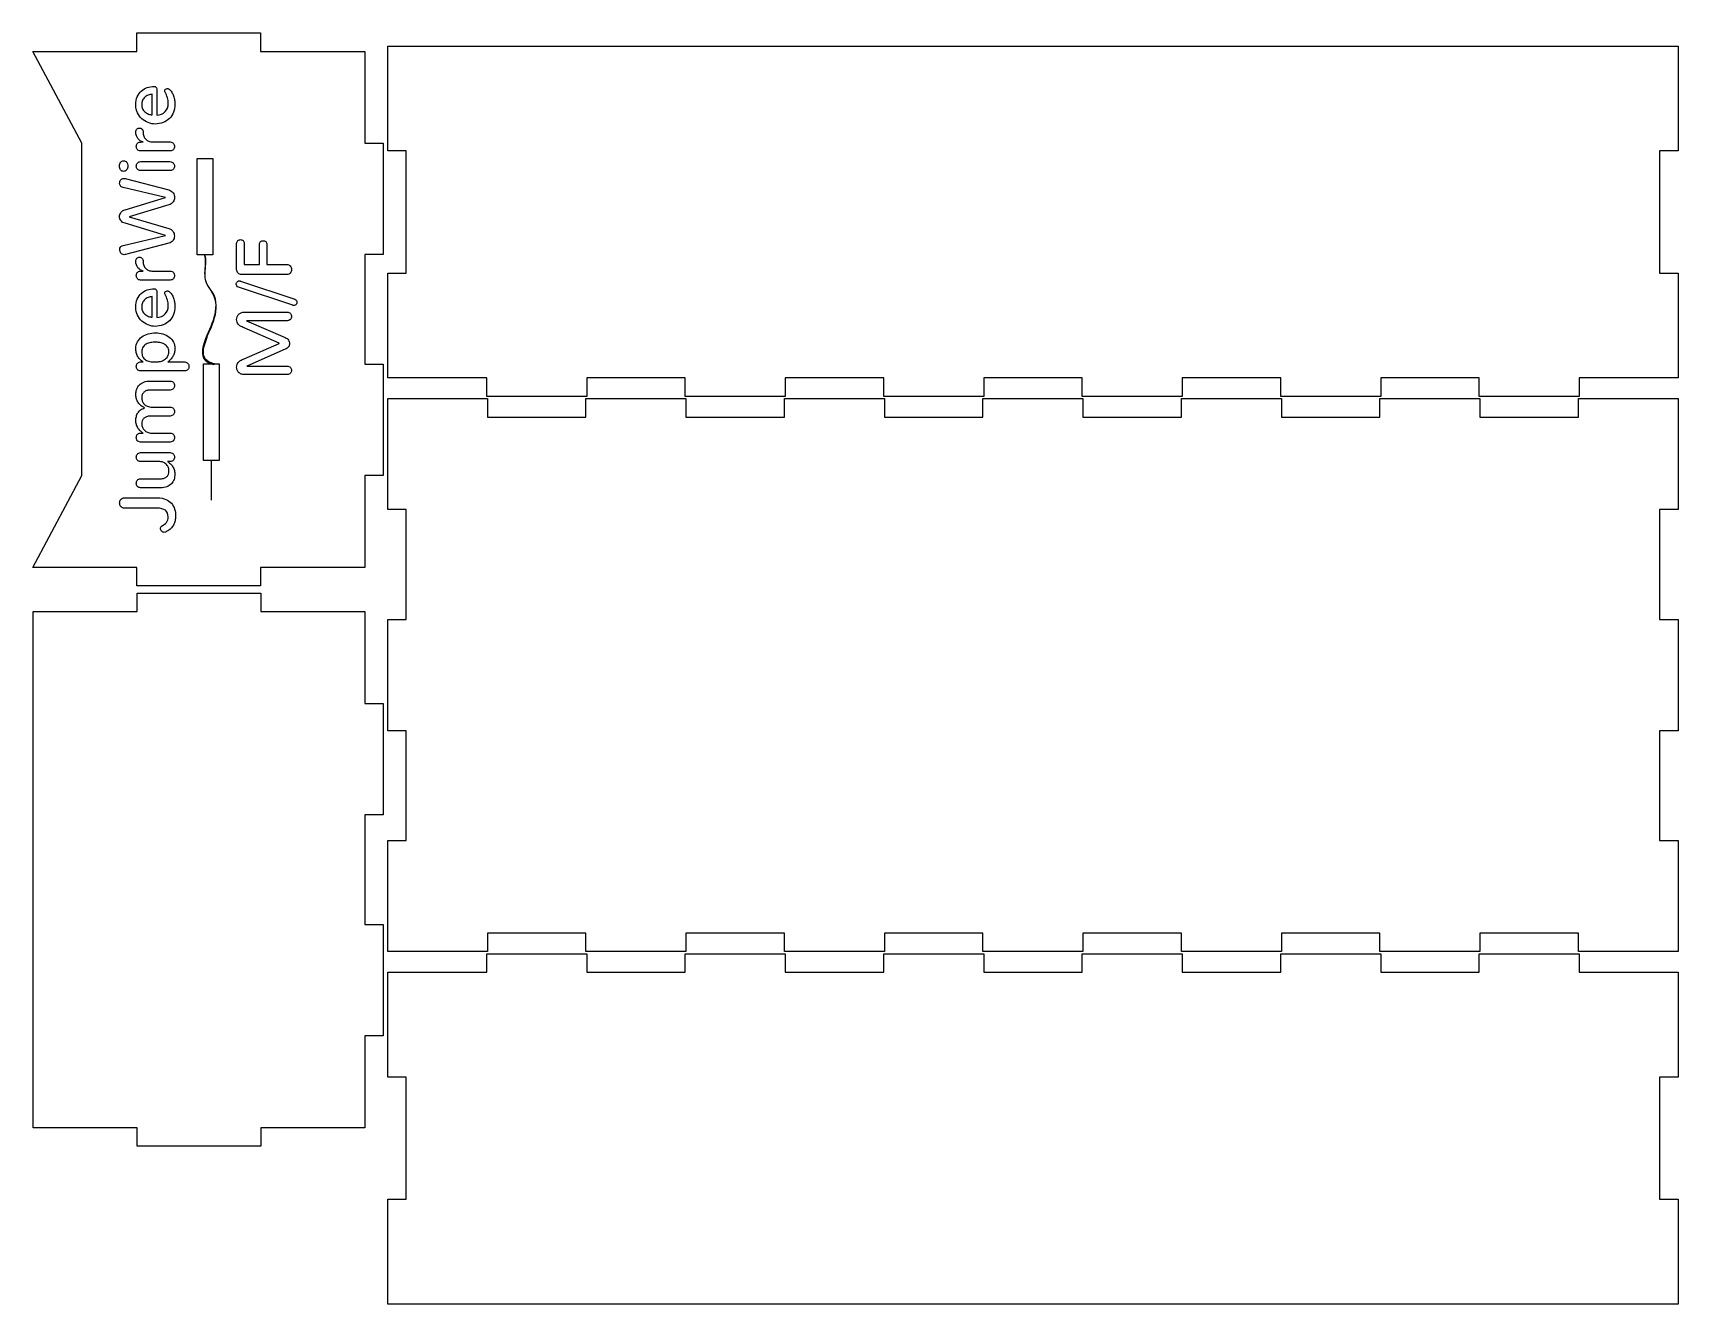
# Model space of a CAD drawing. Extents: x 4 to 361, y 20 to 295.
import ezdxf

# ---------------------------------------------------------------- set-up
doc = ezdxf.new("R2010")
doc.units = 0
doc.layers.add('Layer_1', color=7, linetype='CONTINUOUS')

msp = doc.modelspace()

# ---------------------------------------------------------------- linework, layer by layer
at = {"layer": 'Layer_1', "color": 7}
for points in [[(3.970833, 291.375004), (26.5525, 291.375004), (26.5525, 295.375004), (53.389166, 295.375004), (53.389166, 291.375004), (75.970833, 291.375004), (75.970833, 271.460004), (79.970833, 271.460004), (79.970833, 247.290004), (75.970833, 247.290004), (75.970833, 223.460004), (79.970833, 223.460004), (79.970833, 199.290004), (75.970833, 199.290004), (75.970833, 179.375004), (53.389166, 179.375004), (53.389166, 175.375004), (26.5525, 175.375004), (26.5525, 179.375004), (3.970833, 179.375004), (14.554166, 199.290004), (14.554166, 223.460004), (14.554166, 247.290004), (14.554166, 271.460004)], [(81, 292.5), (102.45346, 292.5), (124.16192, 292.5), (145.53038, 292.5), (167.23885, 292.5), (188.60731, 292.5), (210.31577, 292.5), (231.68423, 292.5), (253.39269, 292.5), (274.76115, 292.5), (296.46962, 292.5), (317.83808, 292.5), (339.54654, 292.5), (361, 292.5), (361, 269.748333), (357, 269.748333), (357, 243.251667), (361, 243.251667), (361, 220.5), (339.54654, 220.5), (339.54654, 216.5), (317.83808, 216.5), (317.83808, 220.5), (296.46962, 220.5), (296.46962, 216.5), (274.76115, 216.5), (274.76115, 220.5), (253.39269, 220.5), (253.39269, 216.5), (231.68423, 216.5), (231.68423, 220.5), (210.31577, 220.5), (210.31577, 216.5), (188.60731, 216.5), (188.60731, 220.5), (167.23885, 220.5), (167.23885, 216.5), (145.53038, 216.5), (145.53038, 220.5), (124.16192, 220.5), (124.16192, 216.5), (102.45346, 216.5), (102.45346, 220.5), (81, 220.5), (81, 243.251667), (85, 243.251667), (85, 269.748333), (81, 269.748333)], [(81, 216), (102.62346, 216), (102.62346, 212), (123.99192, 212), (123.99192, 216), (145.70038, 216), (145.70038, 212), (167.06885, 212), (167.06885, 216), (188.77731, 216), (188.77731, 212), (210.14577, 212), (210.14577, 216), (231.85423, 216), (231.85423, 212), (253.22269, 212), (253.22269, 216), (274.93115, 216), (274.93115, 212), (296.29962, 212), (296.29962, 216), (318.00808, 216), (318.00808, 212), (339.37654, 212), (339.37654, 216), (361, 216), (361, 191.915), (357, 191.915), (357, 168.085), (361, 168.085), (361, 143.915), (357, 143.915), (357, 120.085), (361, 120.085), (361, 96), (339.37654, 96), (339.37654, 100), (318.00808, 100), (318.00808, 96), (296.29962, 96), (296.29962, 100), (274.93115, 100), (274.93115, 96), (253.22269, 96), (253.22269, 100), (231.85423, 100), (231.85423, 96), (210.14577, 96), (210.14577, 100), (188.77731, 100), (188.77731, 96), (167.06885, 96), (167.06885, 100), (145.70038, 100), (145.70038, 96), (123.99192, 96), (123.99192, 100), (102.62346, 100), (102.62346, 96), (81, 96), (81, 120.085), (85, 120.085), (85, 143.915), (81, 143.915), (81, 168.085), (85, 168.085), (85, 191.915), (81, 191.915)], [(4.00007, 169.787503), (26.58174, 169.787503), (26.58174, 173.787503), (53.4184, 173.787503), (53.4184, 169.787503), (76.00007, 169.787503), (76.00007, 149.872503), (80.00007, 149.872503), (80.00007, 125.702503), (76.00007, 125.702503), (76.00007, 101.872503), (80.00007, 101.872503), (80.00007, 77.702503), (76.00007, 77.702503), (76.00007, 57.787503), (53.4184, 57.787503), (53.4184, 53.787503), (26.58174, 53.787503), (26.58174, 57.787503), (4.00007, 57.787503), (4.00007, 77.702503), (4.00007, 101.872503), (4.00007, 125.702503), (4.00007, 149.872503)], [(81, 91.5), (102.45346, 91.5), (102.45346, 95.5), (124.16192, 95.5), (124.16192, 91.5), (145.53038, 91.5), (145.53038, 95.5), (167.23885, 95.5), (167.23885, 91.5), (188.60731, 91.5), (188.60731, 95.5), (210.31577, 95.5), (210.31577, 91.5), (231.68423, 91.5), (231.68423, 95.5), (253.39269, 95.5), (253.39269, 91.5), (274.76115, 91.5), (274.76115, 95.5), (296.46962, 95.5), (296.46962, 91.5), (317.83808, 91.5), (317.83808, 95.5), (339.54654, 95.5), (339.54654, 91.5), (361, 91.5), (361, 68.74833), (357, 68.74833), (357, 42.25167), (361, 42.25167), (361, 19.5), (339.54654, 19.5), (317.83808, 19.5), (296.46962, 19.5), (274.76115, 19.5), (253.39269, 19.5), (231.68423, 19.5), (210.31577, 19.5), (188.60731, 19.5), (167.23885, 19.5), (145.53038, 19.5), (124.16192, 19.5), (102.45346, 19.5), (81, 19.5), (81, 42.25167), (85, 42.25167), (85, 68.74833), (81, 68.74833)]]:
    msp.add_lwpolyline(points, close=True, dxfattribs=at)
at = {"layer": 'Layer_1', "color": 3}
for points in [[(30.271589, 283.766055)], [(43.039501, 268.14696), (43.039501, 247.207005), (39.637715, 247.207005), (39.637715, 268.14696)], [(23.657002, 267.614899)], [(30.271589, 239.857631)], [(30.569245, 223.964466)], [(40.96064, 202.603048), (40.96064, 223.543003), (44.362426, 223.543003), (44.362426, 202.603048)]]:
    msp.add_lwpolyline(points, close=True, dxfattribs=at)
for points in [[(30.833828, 283.179008), (30.833828, 277.548344)], [(29.841641, 277.564881), (29.841641, 282.046261)], [(30.056615, 271.705222), (33.760781, 271.705222)], [(33.760781, 269.762191), (27.311563, 269.762158)], [(27.361172, 267.441262), (33.71944, 267.441262)], [(33.71944, 265.498231), (27.361172, 265.498233)], [(23.971194, 256.959635), (32.71898, 259.679883), (23.541246, 261.854427)], [(23.971199, 263.76439), (33.438321, 261.292189)], [(33.438323, 258.075848), (24.831094, 255.487886)], [(23.52471, 249.228842), (32.735517, 251.42819), (23.971194, 254.049219)], [(24.831094, 255.487886), (33.43832, 252.941271)], [(33.438312, 249.716662), (24.037336, 247.277535)], [(48.188843, 243.990086), (48.188843, 249.695164)], [(49.825953, 249.695164), (49.825953, 245.13937), (53.116708, 245.13937), (53.116708, 249.463654)], [(54.762085, 249.463654), (54.762085, 245.13937), (59.011955, 245.13937)], [(30.056615, 243.679234), (33.760781, 243.679234)], [(59.011955, 242.915215), (49.280246, 242.915219)], [(33.760781, 241.736203), (27.311563, 241.736169)], [(30.833828, 239.270584), (30.833828, 233.63992)], [(60.343136, 236.265943), (48.593982, 240.176815)], [(49.0322, 241.524502), (60.781353, 237.588825)], [(29.841641, 233.656456), (29.841641, 238.137836)], [(49.974783, 234.767705), (59.119444, 234.767705)], [(59.119444, 232.915628), (50.322048, 232.915628), (58.730837, 229.252803)], [(57.383111, 228.012562), (49.801145, 231.361195)], [(49.817684, 224.672211), (57.383114, 227.962966), (57.383111, 228.012562)], [(58.730839, 226.722725), (50.37166, 223.068168), (59.119446, 223.068168)], [(27.237147, 223.95617), (27.898607, 223.956168)], [(36.927511, 222.021407), (27.319829, 222.021407)], [(33.231613, 223.956168), (36.927511, 223.956168)], [(43.263847, 223.416985), (43.304087, 223.499148), (43.304093, 223.499148)], [(43.304093, 223.499148), (43.344333, 223.581312)], [(33.752512, 217.877407), (29.444766, 217.877367)], [(29.461301, 219.820438), (33.752512, 219.820438)], [(59.119446, 221.22436), (49.974785, 221.22436)], [(33.744245, 212.230171), (29.444766, 212.230171)], [(29.866445, 214.164932), (33.744245, 214.164932)], [(29.767227, 208.526004), (33.752513, 208.526004)], [(33.752513, 206.582973), (27.311563, 206.582973)], [(27.328101, 204.278618), (33.752513, 204.278612)], [(31.511825, 202.343857), (27.328101, 202.343857)], [(33.802124, 202.343849), (33.182007, 202.343849)], [(27.336369, 198.606618), (31.685458, 198.606618)], [(31.652385, 196.663573), (27.336369, 196.663573)], [(23.847175, 194.46674), (31.015729, 194.46674)], [(30.866901, 192.24258), (23.847175, 192.24255)]]:
    msp.add_lwpolyline(points, dxfattribs=at)
for points in [[(26.6253, 281.517097), (26.840274, 282.01319), (27.126906, 282.423846), (27.485196, 282.749063)], [(27.485196, 282.749063), (27.843485, 283.079792), (28.273433, 283.327839), (28.775039, 283.493204)], [(28.775039, 283.493204), (29.271133, 283.664081), (29.769983, 283.755031), (30.271589, 283.766055)], [(30.271589, 283.766052), (30.420417, 283.766052), (30.552709, 283.716443), (30.668464, 283.617224)], [(30.668464, 283.617224), (30.778707, 283.523517), (30.833828, 283.377445), (30.833828, 283.179008)], [(32.586697, 282.806938), (32.586697, 282.955766), (32.641818, 283.074277), (32.752061, 283.162471)], [(32.661107, 282.525818), (32.6115, 282.625037), (32.586697, 282.718743), (32.586697, 282.806938)], [(33.165469, 281.310388), (33.038689, 281.707263), (32.870568, 282.112407), (32.661107, 282.525818)], [(32.752061, 283.162471), (32.862304, 283.256178), (32.989084, 283.303031), (33.1324, 283.303031)], [(33.1324, 283.303031), (33.193033, 283.303031), (33.259179, 283.292008), (33.330837, 283.269961)], [(33.330837, 283.269961), (33.396984, 283.253428), (33.460374, 283.223111), (33.521007, 283.179011)], [(33.521007, 283.179011), (33.747005, 283.002622), (33.93993, 282.784892), (34.099783, 282.525821)], [(34.099783, 282.525821), (34.259635, 282.272262), (34.38917, 281.996654), (34.488389, 281.698998)], [(26.302839, 279.764232), (26.302839, 280.442227), (26.410326, 281.026516), (26.6253, 281.517097)], [(26.674909, 278.019636), (26.426862, 278.521242), (26.302839, 279.102774), (26.302839, 279.764232)], [(27.758047, 280.715076), (27.647804, 280.444981), (27.592683, 280.133544), (27.592683, 279.780766)], [(27.592683, 279.780766), (27.592683, 279.461061), (27.65056, 279.168917), (27.766315, 278.904334)], [(28.237604, 281.409607), (28.02263, 281.222194), (27.862778, 280.990683), (27.758047, 280.715076)], [(27.766315, 278.904334), (27.88207, 278.645263), (28.050191, 278.419264), (28.270677, 278.226339)], [(28.998281, 281.856091), (28.700625, 281.75136), (28.447066, 281.602532), (28.237604, 281.409607)], [(29.841641, 282.046261), (29.577058, 282.024214), (29.295938, 281.960824), (28.998281, 281.856091)], [(32.69418, 278.284216), (33.135152, 278.730701), (33.355638, 279.317745), (33.355638, 280.045349)], [(33.355638, 280.045349), (33.355638, 280.491834), (33.292248, 280.913513), (33.165469, 281.310388)], [(34.777773, 279.855183), (34.777773, 279.254358), (34.678554, 278.694875), (34.480117, 278.176733)], [(34.488389, 281.698998), (34.587608, 281.401342), (34.659266, 281.092661), (34.703363, 280.772956)], [(34.703363, 280.772956), (34.75297, 280.458763), (34.777773, 280.152839), (34.777773, 279.855183)], [(27.617487, 276.738061), (27.231636, 277.096351), (26.917444, 277.523543), (26.674909, 278.019636)], [(28.973477, 275.90297), (28.455334, 276.106919), (28.003338, 276.385283), (27.617487, 276.738061)], [(28.270677, 278.226339), (28.491163, 278.038926), (28.747478, 277.887341), (29.039623, 277.771586)], [(30.503099, 275.597045), (30.001493, 275.597045), (29.491619, 275.69902), (28.973477, 275.90297)], [(29.039623, 277.771586), (29.331767, 277.655831), (29.599106, 277.586929), (29.841641, 277.564881)], [(32.222891, 275.919506), (31.666163, 275.704532), (31.092899, 275.597045), (30.503099, 275.597045)], [(30.833828, 277.548344), (31.63309, 277.597951), (32.253207, 277.843241), (32.69418, 278.284216)], [(33.620221, 276.820743), (33.239882, 276.440404), (32.774106, 276.139992), (32.222891, 275.919506)], [(34.480117, 278.176733), (34.28168, 277.65859), (33.995048, 277.206594), (33.620221, 276.820743)], [(26.302839, 273.871498), (26.302839, 274.009302), (26.327642, 274.130569), (26.377249, 274.2353)], [(26.76586, 272.432826), (26.457179, 272.791116), (26.302839, 273.270673), (26.302839, 273.871498)], [(26.377249, 274.2353), (26.421349, 274.345543), (26.479227, 274.436494), (26.550882, 274.508152)], [(26.459935, 271.085072), (26.493008, 271.195315), (26.545374, 271.294534), (26.617032, 271.382728)], [(26.550882, 274.508152), (26.62254, 274.57981), (26.705222, 274.632175), (26.798929, 274.665248)], [(26.617032, 271.382728), (26.683179, 271.470923), (26.771373, 271.542581), (26.881615, 271.597702)], [(27.923412, 271.705222), (27.454879, 271.832002), (27.069028, 272.074537), (26.76586, 272.432826)], [(26.798929, 274.665248), (26.892635, 274.703835), (26.989098, 274.723128), (27.088317, 274.723128)], [(26.881615, 271.597702), (26.986346, 271.658335), (27.110369, 271.691409), (27.253685, 271.696922)], [(27.088317, 274.723128), (27.187536, 274.723128), (27.283998, 274.703835), (27.377705, 274.665248)], [(27.253685, 271.696922), (27.259218, 271.696922), (27.295047, 271.696922), (27.361172, 271.696922)], [(27.361172, 271.696922), (27.427319, 271.702455), (27.504489, 271.705222), (27.592683, 271.705222)], [(27.377705, 274.665248), (27.471411, 274.632175), (27.556849, 274.577053), (27.63402, 274.499884)], [(27.592683, 271.705222), (27.675365, 271.705222), (27.749779, 271.705222), (27.815925, 271.705222)], [(27.63402, 274.499884), (27.705678, 274.428226), (27.766312, 274.334519), (27.815921, 274.218764)], [(27.815921, 274.218764), (27.860021, 274.108521), (27.882071, 273.978985), (27.882071, 273.830157)], [(27.815925, 271.705222), (27.882072, 271.705222), (27.917901, 271.705222), (27.923412, 271.705222)], [(27.882071, 273.830157), (27.882071, 273.510452), (27.928924, 273.218308), (28.02263, 272.953725)], [(28.02263, 272.953725), (28.116337, 272.694654), (28.259653, 272.471411), (28.452578, 272.283998)], [(28.452578, 272.283998), (28.639991, 272.102097), (28.857721, 271.958781), (29.105768, 271.85405)], [(29.105768, 271.85405), (29.353815, 271.754831), (29.670764, 271.705222), (30.056615, 271.705222)], [(33.760781, 271.705222), (33.915122, 271.705222), (34.050169, 271.674905), (34.165924, 271.614272)], [(34.165924, 271.614272), (34.276167, 271.559152), (34.369874, 271.484738), (34.447044, 271.39103)], [(34.447044, 271.39103), (34.524214, 271.302835), (34.582092, 271.198104), (34.620677, 271.076837)], [(26.402055, 270.746075), (26.402055, 270.86183), (26.421348, 270.974829), (26.459935, 271.085072)], [(26.459935, 270.382273), (26.421348, 270.50354), (26.402055, 270.624808), (26.402055, 270.746075)], [(26.633568, 270.06808), (26.556398, 270.161787), (26.49852, 270.266518), (26.459935, 270.382273)], [(26.914688, 269.844838), (26.798933, 269.905471), (26.705226, 269.979885), (26.633568, 270.06808)], [(27.311563, 269.762158), (27.162735, 269.762158), (27.030443, 269.789718), (26.914688, 269.844838)], [(34.165924, 269.844871), (34.050169, 269.789751), (33.915122, 269.762191), (33.760781, 269.762191)], [(34.455312, 270.059845), (34.378142, 269.97165), (34.281679, 269.899992), (34.165924, 269.844871)], [(34.620677, 270.365769), (34.58209, 270.255526), (34.526969, 270.153552), (34.455312, 270.059845)], [(34.620677, 271.076837), (34.659264, 270.961082), (34.678557, 270.84257), (34.678557, 270.721303)], [(34.678557, 270.721303), (34.678557, 270.600036), (34.659264, 270.481524), (34.620677, 270.365769)], [(22.730964, 266.473884), (22.730964, 266.639249), (22.755767, 266.790833), (22.805374, 266.928636)], [(22.805374, 266.010863), (22.755767, 266.154179), (22.730964, 266.308519), (22.730964, 266.473884)], [(22.805374, 266.928636), (22.849474, 267.071952), (22.912864, 267.193219), (22.995543, 267.292438)], [(22.995543, 265.638793), (22.912861, 265.743524), (22.849471, 265.867547), (22.805374, 266.010863)], [(22.995543, 267.292438), (23.078226, 267.391657), (23.177445, 267.468828), (23.2932, 267.523949)], [(23.2932, 265.399014), (23.177445, 265.459647), (23.078226, 265.539574), (22.995543, 265.638793)], [(23.2932, 267.523949), (23.403443, 267.584582), (23.52471, 267.614899), (23.657002, 267.614899)], [(23.657002, 265.316334), (23.52471, 265.316334), (23.403443, 265.343894), (23.2932, 265.399014)], [(24.029072, 265.399014), (23.913317, 265.343894), (23.789293, 265.316334), (23.657002, 265.316334)], [(23.657006, 267.614899), (23.927101, 267.614899), (24.150343, 267.507412), (24.326732, 267.292438)], [(24.31846, 265.638793), (24.235778, 265.539574), (24.139315, 265.459648), (24.029072, 265.399014)], [(24.516897, 266.002595), (24.46729, 265.864791), (24.401145, 265.743524), (24.31846, 265.638793)], [(24.326732, 267.292438), (24.497609, 267.077465), (24.583047, 266.801857), (24.583047, 266.465616)], [(24.583047, 266.465616), (24.583047, 266.300251), (24.560997, 266.145911), (24.516897, 266.002595)], [(26.402063, 266.473882), (26.402063, 266.595149), (26.42411, 266.713661), (26.468203, 266.829416)], [(26.468203, 266.11008), (26.42411, 266.231347), (26.402063, 266.352615), (26.402063, 266.473882)], [(26.468203, 266.829416), (26.50679, 266.945171), (26.567423, 267.047145), (26.650104, 267.13534)], [(26.650104, 265.795887), (26.567422, 265.889594), (26.506788, 265.994325), (26.468203, 266.11008)], [(26.650104, 267.13534), (26.727275, 267.229047), (26.826494, 267.303461), (26.947761, 267.358582)], [(26.947761, 265.580913), (26.826494, 265.636033), (26.727275, 265.707691), (26.650104, 265.795887)], [(26.947761, 267.358582), (27.063516, 267.413702), (27.201319, 267.441262), (27.361172, 267.441262)], [(27.361172, 265.498233), (27.201319, 265.498233), (27.063516, 265.525793), (26.947761, 265.580913)], [(33.71944, 267.441262), (33.879293, 267.441262), (34.019853, 267.410945), (34.14112, 267.350312)], [(34.14112, 265.580911), (34.019853, 265.525791), (33.879293, 265.498231), (33.71944, 265.498231)], [(34.14112, 267.350312), (34.256875, 267.295192), (34.356093, 267.220778), (34.438776, 267.12707)], [(34.447044, 265.795885), (34.364362, 265.70769), (34.262387, 265.636032), (34.14112, 265.580911)], [(34.438776, 267.12707), (34.515946, 267.038875), (34.57658, 266.934144), (34.620677, 266.812877)], [(34.620677, 266.10181), (34.58209, 265.986055), (34.524213, 265.88408), (34.447044, 265.795885)], [(34.620677, 266.812877), (34.659264, 266.697122), (34.678557, 266.57861), (34.678557, 266.457343)], [(34.678557, 266.457343), (34.678557, 266.336076), (34.659264, 266.217565), (34.620677, 266.10181)], [(22.788838, 262.755664), (22.788838, 262.882443), (22.810888, 263.006467), (22.854988, 263.127734)], [(22.970739, 262.185156), (22.849472, 262.361545), (22.788838, 262.551714), (22.788838, 262.755664)], [(22.854988, 263.127734), (22.899088, 263.254513), (22.962478, 263.367512), (23.045158, 263.466731)], [(23.541246, 261.854427), (23.276663, 261.904034), (23.086494, 262.014277), (22.970739, 262.185156)], [(23.045158, 263.466731), (23.122328, 263.56595), (23.218791, 263.645877), (23.334546, 263.70651)], [(23.334546, 263.70651), (23.444789, 263.767143), (23.571568, 263.79746), (23.714884, 263.79746)], [(23.714884, 263.79746), (23.803079, 263.79746), (23.888517, 263.786437), (23.971199, 263.76439)], [(33.438321, 261.292189), (33.647783, 261.242582), (33.83244, 261.162656), (33.992293, 261.052411)], [(33.992293, 261.052411), (34.146633, 260.942168), (34.278925, 260.812632), (34.389168, 260.663804)], [(34.389168, 260.663804), (34.493899, 260.520488), (34.573825, 260.360636), (34.628946, 260.184247)], [(34.000563, 258.307359), (33.84071, 258.202628), (33.653297, 258.125457), (33.438323, 258.075848)], [(34.397438, 258.679429), (34.287195, 258.536113), (34.154903, 258.41209), (34.000563, 258.307359)], [(34.637216, 259.14245), (34.582096, 258.977085), (34.50217, 258.822745), (34.397438, 258.679429)], [(34.628946, 260.184247), (34.684066, 260.01337), (34.711626, 259.839737), (34.711626, 259.663348)], [(34.711626, 259.663348), (34.711626, 259.486959), (34.686823, 259.313327), (34.637216, 259.14245)], [(22.780573, 255.496159), (22.780573, 255.656012), (22.805376, 255.813108), (22.854983, 255.967448)], [(22.854983, 255.02487), (22.805376, 255.17921), (22.780573, 255.336306), (22.780573, 255.496159)], [(22.854983, 255.967448), (22.90459, 256.121788), (22.979004, 256.265104), (23.078226, 256.397396)], [(23.078226, 254.594922), (22.979007, 254.727213), (22.904593, 254.870529), (22.854983, 255.02487)], [(23.078226, 256.397396), (23.177445, 256.529687), (23.301468, 256.645442), (23.450296, 256.744661)], [(23.450296, 254.255925), (23.301468, 254.355144), (23.177445, 254.468143), (23.078226, 254.594922)], [(23.450296, 256.744661), (23.599124, 256.84388), (23.772757, 256.915538), (23.971194, 256.959635)], [(23.971194, 254.049219), (23.772757, 254.093319), (23.599124, 254.162221), (23.450296, 254.255925)], [(34.000552, 249.948172), (33.840699, 249.843441), (33.653286, 249.766271), (33.438312, 249.716662)], [(33.43832, 252.941271), (33.636757, 252.897171), (33.813146, 252.820001), (33.967487, 252.709761)], [(33.967487, 252.709761), (34.116315, 252.599518), (34.245851, 252.467226), (34.356094, 252.312886)], [(34.38089, 250.311975), (34.281671, 250.174171), (34.154892, 250.052903), (34.000552, 249.948172)], [(34.356094, 252.312886), (34.460825, 252.158545), (34.540751, 251.990425), (34.595872, 251.808524)], [(34.604132, 250.758459), (34.554525, 250.598606), (34.480111, 250.449778), (34.38089, 250.311975)], [(34.595872, 251.808524), (34.650992, 251.632135), (34.678552, 251.450234), (34.678552, 251.262821)], [(34.678552, 251.262821), (34.678552, 251.091944), (34.653745, 250.923824), (34.604132, 250.758459)], [(48.188843, 249.695164), (48.188843, 249.832968), (48.213646, 249.951479), (48.263253, 250.050698)], [(48.263253, 250.050698), (48.307353, 250.155429), (48.367987, 250.240867), (48.445154, 250.307013)], [(48.445154, 250.307013), (48.522325, 250.378671), (48.610519, 250.431037), (48.709738, 250.46411)], [(48.709738, 250.46411), (48.803445, 250.497183), (48.902663, 250.51372), (49.007394, 250.51372)], [(49.007394, 250.51372), (49.106613, 250.51372), (49.205831, 250.497183), (49.30505, 250.46411)], [(49.30505, 250.46411), (49.404269, 250.431037), (49.492463, 250.378671), (49.569633, 250.307013)], [(49.569633, 250.307013), (49.646804, 250.240866), (49.710194, 250.155428), (49.759803, 250.050698)], [(49.759803, 250.050698), (49.803903, 249.951479), (49.825953, 249.832968), (49.825953, 249.695164)], [(53.191118, 249.819188), (53.235211, 249.923919), (53.295845, 250.009357), (53.373019, 250.075503)], [(53.373019, 250.075503), (53.450189, 250.147161), (53.538383, 250.199526), (53.637602, 250.232599)], [(53.637602, 250.232599), (53.736821, 250.265672), (53.836039, 250.282209), (53.935258, 250.282209)], [(53.935258, 250.282209), (54.039989, 250.282209), (54.141964, 250.265672), (54.241183, 250.232599)], [(54.241183, 250.232599), (54.340402, 250.199526), (54.428596, 250.14716), (54.505766, 250.075503)], [(54.505766, 250.075503), (54.582936, 250.009356), (54.646326, 249.923918), (54.695935, 249.819188)], [(22.805374, 248.344141), (22.805374, 248.548091), (22.863252, 248.732748), (22.979007, 248.898112)], [(22.879784, 247.947266), (22.830177, 248.079558), (22.805374, 248.21185), (22.805374, 248.344141)], [(23.069953, 247.591732), (22.987271, 247.696463), (22.923881, 247.814975), (22.879784, 247.947266)], [(22.979007, 248.898112), (23.08925, 249.068989), (23.271151, 249.179232), (23.52471, 249.228842)], [(23.375878, 247.343685), (23.254611, 247.409832), (23.152636, 247.492514), (23.069953, 247.591732)], [(23.772753, 247.244465), (23.623925, 247.244465), (23.491633, 247.277538), (23.375878, 247.343685)], [(24.037336, 247.277535), (23.954654, 247.255488), (23.86646, 247.244465), (23.772753, 247.244465)], [(26.377249, 246.209312), (26.421349, 246.319555), (26.479227, 246.410505), (26.550882, 246.482163)], [(26.550882, 246.482163), (26.62254, 246.553821), (26.705222, 246.606187), (26.798929, 246.63926)], [(26.798929, 246.63926), (26.892635, 246.677847), (26.989098, 246.69714), (27.088317, 246.69714)], [(27.088317, 246.69714), (27.187536, 246.69714), (27.283998, 246.677847), (27.377705, 246.63926)], [(27.377705, 246.63926), (27.471411, 246.606187), (27.556849, 246.551065), (27.63402, 246.473895)], [(27.63402, 246.473895), (27.705678, 246.402237), (27.766312, 246.30853), (27.815921, 246.192775)], [(41.332814, 243.650292), (41.424024, 245.34435), (41.564265, 246.114236), (41.225209, 247.207003)], [(41.225209, 247.207003), (41.561917, 246.121804), (41.415237, 245.336519), (41.303999, 243.651027)], [(53.116708, 249.463654), (53.116708, 249.601458), (53.141511, 249.719969), (53.191118, 249.819188)], [(54.695935, 249.819188), (54.740035, 249.719969), (54.762085, 249.601458), (54.762085, 249.463654)], [(26.302839, 245.84551), (26.302839, 245.983313), (26.327642, 246.104581), (26.377249, 246.209312)], [(26.76586, 244.406838), (26.457179, 244.765128), (26.302839, 245.244685), (26.302839, 245.84551)], [(26.402055, 242.720086), (26.402055, 242.835841), (26.421348, 242.948841), (26.459935, 243.059084)], [(26.459935, 243.059084), (26.493008, 243.169327), (26.545374, 243.268545), (26.617032, 243.35674)], [(26.617032, 243.35674), (26.683179, 243.444934), (26.771373, 243.516592), (26.881615, 243.571714)], [(27.923412, 243.679234), (27.454879, 243.806013), (27.069028, 244.048548), (26.76586, 244.406838)], [(26.881615, 243.571714), (26.986346, 243.632347), (27.110369, 243.665421), (27.253685, 243.670934)], [(27.253685, 243.670934), (27.259218, 243.670934), (27.295047, 243.670934), (27.361172, 243.670934)], [(27.361172, 243.670934), (27.427319, 243.676467), (27.504489, 243.679234), (27.592683, 243.679234)], [(27.592683, 243.679234), (27.675365, 243.679234), (27.749779, 243.679234), (27.815925, 243.679234)], [(27.815921, 246.192775), (27.860021, 246.082532), (27.882071, 245.952997), (27.882071, 245.804168)], [(27.815925, 243.679234), (27.882072, 243.679234), (27.917901, 243.679234), (27.923412, 243.679234)], [(27.882071, 245.804168), (27.882071, 245.484463), (27.928924, 245.192319), (28.02263, 244.927736)], [(28.02263, 244.927736), (28.116337, 244.668665), (28.259653, 244.445423), (28.452578, 244.25801)], [(28.452578, 244.25801), (28.639991, 244.076109), (28.857721, 243.932793), (29.105768, 243.828062)], [(29.105768, 243.828062), (29.353815, 243.728843), (29.670764, 243.679234), (30.056615, 243.679234)], [(33.760781, 243.679234), (33.915122, 243.679234), (34.050169, 243.648917), (34.165924, 243.588284)], [(34.165924, 243.588284), (34.276167, 243.533164), (34.369874, 243.45875), (34.447044, 243.365042)], [(34.447044, 243.365042), (34.524214, 243.276847), (34.582092, 243.172116), (34.620677, 243.050849)], [(34.620677, 243.050849), (34.659264, 242.935094), (34.678557, 242.816583), (34.678557, 242.695315)], [(41.303999, 243.651027), (41.266989, 243.090195), (41.252519, 242.475075), (41.364579, 241.860981)], [(41.416424, 241.865156), (41.296388, 242.476064), (41.302605, 243.089209), (41.332814, 243.650292)], [(48.271523, 243.576675), (48.216403, 243.708967), (48.188843, 243.846771), (48.188843, 243.990086)], [(48.503033, 243.237678), (48.403814, 243.336897), (48.326644, 243.449896), (48.271523, 243.576675)], [(48.850299, 242.997899), (48.712495, 243.058532), (48.59674, 243.138459), (48.503033, 243.237678)], [(49.280246, 242.915219), (49.125906, 242.915219), (48.98259, 242.942779), (48.850299, 242.997899)], [(59.011955, 245.13937), (59.188344, 245.13937), (59.34544, 245.106297), (59.483244, 245.04015)], [(59.483244, 243.006165), (59.34544, 242.945532), (59.188344, 242.915215), (59.011955, 242.915215)], [(59.483244, 245.04015), (59.615535, 244.979517), (59.725778, 244.896834), (59.813973, 244.792103)], [(59.813973, 243.26248), (59.725778, 243.157749), (59.615535, 243.072311), (59.483244, 243.006165)], [(59.813973, 244.792103), (59.902168, 244.687372), (59.968313, 244.566104), (60.01241, 244.428301)], [(60.01241, 243.618014), (59.96831, 243.485723), (59.902164, 243.367211), (59.813973, 243.26248)], [(60.01241, 244.428301), (60.05651, 244.296009), (60.07856, 244.160961), (60.07856, 244.023157)], [(60.07856, 244.023157), (60.07856, 243.885354), (60.05651, 243.750306), (60.01241, 243.618014)], [(26.459935, 242.356284), (26.421348, 242.477551), (26.402055, 242.598819), (26.402055, 242.720086)], [(26.633568, 242.042091), (26.556398, 242.135798), (26.49852, 242.240529), (26.459935, 242.356284)], [(26.914688, 241.818849), (26.798933, 241.879482), (26.705226, 241.953896), (26.633568, 242.042091)], [(27.311563, 241.736169), (27.162735, 241.736169), (27.030443, 241.763729), (26.914688, 241.818849)], [(27.485196, 238.840639), (27.843485, 239.171368), (28.273433, 239.419414), (28.775039, 239.584779)], [(28.775039, 239.584779), (29.271133, 239.755656), (29.769983, 239.846606), (30.271589, 239.857631)], [(30.271589, 239.857628), (30.420417, 239.857628), (30.552709, 239.808019), (30.668464, 239.7088)], [(30.668464, 239.7088), (30.778707, 239.615093), (30.833828, 239.469021), (30.833828, 239.270584)], [(32.586697, 238.898513), (32.586697, 239.047341), (32.641818, 239.165852), (32.752061, 239.254047)], [(32.752061, 239.254047), (32.862304, 239.347754), (32.989084, 239.394607), (33.1324, 239.394607)], [(33.1324, 239.394607), (33.193033, 239.394607), (33.259179, 239.383584), (33.330837, 239.361537)], [(33.330837, 239.361537), (33.396984, 239.344997), (33.460374, 239.31468), (33.521007, 239.270587)], [(33.521007, 239.270587), (33.747005, 239.094198), (33.93993, 238.876467), (34.099783, 238.617396)], [(34.165924, 241.818883), (34.050169, 241.763763), (33.915122, 241.736203), (33.760781, 241.736203)], [(34.455312, 242.033857), (34.378142, 241.945663), (34.281679, 241.874005), (34.165924, 241.818883)], [(34.620677, 242.339782), (34.58209, 242.229539), (34.526969, 242.127564), (34.455312, 242.033857)], [(34.678557, 242.695315), (34.678557, 242.574048), (34.659264, 242.455537), (34.620677, 242.339782)], [(41.364579, 241.860981), (41.469598, 241.285435), (41.688396, 240.688339), (42.128465, 240.089117)], [(42.197515, 240.112594), (41.754765, 240.702033), (41.528881, 241.29282), (41.416424, 241.865156)], [(42.128465, 240.089117), (43.508011, 238.471127), (43.824343, 236.742055), (43.55927, 234.947892)], [(43.690997, 234.939914), (43.939236, 236.748501), (43.601447, 238.489419), (42.197515, 240.112594)], [(48.097889, 240.85481), (48.097889, 240.943004), (48.114426, 241.028442), (48.147499, 241.111125)], [(48.213644, 240.457935), (48.136474, 240.584714), (48.097889, 240.717006), (48.097889, 240.85481)], [(48.147499, 241.111125), (48.175059, 241.199319), (48.219156, 241.276489), (48.279791, 241.342635)], [(48.593982, 240.176815), (48.417593, 240.237448), (48.290814, 240.331155), (48.213644, 240.457935)], [(48.279791, 241.342635), (48.334911, 241.408782), (48.403813, 241.461147), (48.486497, 241.499732)], [(48.486497, 241.499732), (48.569179, 241.543825), (48.662885, 241.565872), (48.767616, 241.565872)], [(48.767616, 241.565872), (48.811716, 241.565872), (48.855813, 241.563105), (48.899908, 241.557572)], [(48.899908, 241.557572), (48.944008, 241.552039), (48.988105, 241.541015), (49.0322, 241.524502)], [(26.302839, 235.855808), (26.302839, 236.533803), (26.410326, 237.118091), (26.6253, 237.608673)], [(26.674909, 234.111212), (26.426862, 234.612818), (26.302839, 235.19435), (26.302839, 235.855808)], [(26.6253, 237.608673), (26.840274, 238.104766), (27.126906, 238.515422), (27.485196, 238.840639)], [(27.758047, 236.806651), (27.647804, 236.536556), (27.592683, 236.225119), (27.592683, 235.872341)], [(27.592683, 235.872341), (27.592683, 235.552636), (27.65056, 235.260492), (27.766315, 234.995909)], [(28.237604, 237.501183), (28.02263, 237.31377), (27.862778, 237.082259), (27.758047, 236.806651)], [(28.998281, 237.947667), (28.700625, 237.842936), (28.447066, 237.694108), (28.237604, 237.501183)], [(29.841641, 238.137836), (29.577058, 238.115789), (29.295938, 238.0524), (28.998281, 237.947667)], [(32.661107, 238.617393), (32.6115, 238.716612), (32.586697, 238.810319), (32.586697, 238.898513)], [(33.165469, 237.401964), (33.038689, 237.798839), (32.870568, 238.203982), (32.661107, 238.617393)], [(32.69418, 234.375792), (33.135152, 234.822277), (33.355638, 235.409321), (33.355638, 236.136925)], [(33.355638, 236.136925), (33.355638, 236.583409), (33.292248, 237.005089), (33.165469, 237.401964)], [(34.099783, 238.617396), (34.259635, 238.363837), (34.38917, 238.08823), (34.488389, 237.790574)], [(34.777773, 235.946759), (34.777773, 235.345934), (34.678554, 234.786451), (34.480117, 234.268308)], [(34.488389, 237.790574), (34.587608, 237.492917), (34.659266, 237.184237), (34.703363, 236.864532)], [(34.703363, 236.864532), (34.75297, 236.550339), (34.777773, 236.244415), (34.777773, 235.946759)], [(60.475427, 236.232873), (60.431327, 236.238406), (60.38723, 236.24943), (60.343136, 236.265943)], [(60.599451, 236.224573), (60.560864, 236.224573), (60.519523, 236.22734), (60.475427, 236.232873)], [(60.88057, 236.290713), (60.797888, 236.24662), (60.704182, 236.224573), (60.599451, 236.224573)], [(60.781353, 237.588825), (60.95223, 237.528192), (61.076253, 237.437241), (61.153423, 237.315974)], [(61.087276, 236.44781), (61.032156, 236.381663), (60.963254, 236.329298), (60.88057, 236.290713)], [(61.219568, 236.671052), (61.192008, 236.58837), (61.147911, 236.513956), (61.087276, 236.44781)], [(61.153423, 237.315974), (61.230593, 237.200219), (61.269178, 237.073439), (61.269178, 236.935635)], [(61.269178, 236.935635), (61.269178, 236.847441), (61.252641, 236.759247), (61.219568, 236.671052)], [(27.617487, 232.829636), (27.231636, 233.187926), (26.917444, 233.615118), (26.674909, 234.111212)], [(28.973477, 231.994545), (28.455334, 232.198495), (28.003338, 232.476859), (27.617487, 232.829636)], [(27.766315, 234.995909), (27.88207, 234.736838), (28.050191, 234.51084), (28.270677, 234.317914)], [(28.270677, 234.317914), (28.491163, 234.130501), (28.747478, 233.978917), (29.039623, 233.863162)], [(29.039623, 233.863162), (29.331767, 233.747407), (29.599106, 233.678505), (29.841641, 233.656456)], [(30.833828, 233.63992), (31.63309, 233.689527), (32.253207, 233.934817), (32.69418, 234.375792)], [(33.620221, 232.912319), (33.239882, 232.53198), (32.774106, 232.231568), (32.222891, 232.011082)], [(34.480117, 234.268308), (34.28168, 233.750166), (33.995048, 233.29817), (33.620221, 232.912319)], [(43.55927, 234.947892), (43.297436, 233.175653), (42.470673, 231.378067), (41.708679, 229.740487)], [(41.8896, 229.711035), (42.632907, 231.345829), (43.446111, 233.155761), (43.690997, 234.939914)], [(48.188844, 233.188474), (48.188844, 233.397935), (48.221917, 233.596373), (48.288064, 233.783786)], [(48.263254, 232.609698), (48.213647, 232.780575), (48.188844, 232.9735), (48.188844, 233.188474)], [(48.527838, 232.146677), (48.401058, 232.289993), (48.312863, 232.444333), (48.263254, 232.609698)], [(48.288064, 233.783786), (48.354211, 233.976711), (48.458942, 234.144832), (48.602257, 234.288148)], [(49.023931, 231.741534), (48.81447, 231.868313), (48.649105, 232.003361), (48.527838, 232.146677)], [(48.602257, 234.288148), (48.745573, 234.436976), (48.93023, 234.552731), (49.156228, 234.635414)], [(49.156228, 234.635414), (49.382226, 234.723608), (49.655078, 234.767705), (49.974783, 234.767705)], [(59.119444, 234.767705), (59.279296, 234.767705), (59.419856, 234.740145), (59.541123, 234.685025)], [(59.541123, 232.990038), (59.419856, 232.940431), (59.279296, 232.915628), (59.119444, 232.915628)], [(59.541123, 234.685025), (59.656878, 234.635418), (59.756097, 234.566516), (59.83878, 234.478319)], [(59.83878, 233.205012), (59.756097, 233.116817), (59.656878, 233.045159), (59.541123, 232.990038)], [(59.83878, 234.478319), (59.91595, 234.390125), (59.976584, 234.28815), (60.020681, 234.172395)], [(60.020681, 233.4944), (59.976581, 233.389669), (59.915947, 233.293207), (59.83878, 233.205012)], [(60.020681, 234.172395), (60.059268, 234.062152), (60.078561, 233.949152), (60.078561, 233.833397)], [(60.078561, 233.833397), (60.078561, 233.717642), (60.059268, 233.604643), (60.020681, 233.4944)], [(26.658373, 228.346598), (26.895396, 228.776546), (27.2151, 229.13208), (27.617487, 229.413199)], [(27.617487, 229.413199), (28.019874, 229.699831), (28.485651, 229.912049), (29.014818, 230.049853)], [(30.503099, 231.688621), (30.001493, 231.688621), (29.491619, 231.790596), (28.973477, 231.994545)], [(29.014818, 230.049853), (29.538473, 230.193169), (30.064883, 230.264827), (30.59405, 230.264827)], [(32.222891, 232.011082), (31.666163, 231.796108), (31.092899, 231.688621), (30.503099, 231.688621)], [(30.59405, 230.264827), (31.123216, 230.264827), (31.649626, 230.187657), (32.173281, 230.033316)], [(32.173281, 230.033316), (32.696936, 229.884488), (33.151688, 229.664002), (33.537539, 229.371858)], [(33.537539, 229.371858), (33.92339, 229.079714), (34.226558, 228.718668), (34.447044, 228.28872)], [(41.708679, 229.740487), (41.553418, 229.252416), (41.32308, 228.672195), (41.13159, 228.080804)], [(41.339546, 228.052792), (41.522001, 228.641457), (41.743738, 229.222207), (41.8896, 229.711035)], [(49.801145, 231.361195), (49.486952, 231.487974), (49.227881, 231.614754), (49.023931, 231.741534)], [(58.730837, 229.252803), (58.885177, 229.197683), (59.020225, 229.123269), (59.13598, 229.02956)], [(59.13598, 229.02956), (59.251735, 228.941366), (59.350954, 228.839391), (59.433636, 228.723636)], [(59.433636, 228.723636), (59.510807, 228.607881), (59.57144, 228.483857), (59.615537, 228.351566)], [(26.302839, 226.858317), (26.302839, 227.426068), (26.42135, 227.922162), (26.658373, 228.346598)], [(26.410326, 225.981884), (26.338668, 226.268516), (26.302839, 226.56066), (26.302839, 226.858317)], [(26.724518, 225.179866), (26.581203, 225.433425), (26.476472, 225.700765), (26.410326, 225.981884)], [(27.245417, 224.493603), (27.035955, 224.703065), (26.862322, 224.931819), (26.724518, 225.179866)], [(27.865534, 227.22215), (27.683633, 226.957567), (27.592683, 226.621325), (27.592683, 226.213426)], [(27.592683, 226.213426), (27.592683, 225.766941), (27.667097, 225.397627), (27.815925, 225.105483)], [(27.815925, 225.105483), (27.959241, 224.818851), (28.165947, 224.590097), (28.436042, 224.41922)], [(28.576602, 227.850535), (28.284458, 227.696195), (28.047435, 227.486733), (27.865534, 227.22215)], [(29.543984, 228.172996), (29.185695, 228.112363), (28.863234, 228.004876), (28.576602, 227.850535)], [(30.536172, 228.263946), (30.233003, 228.263946), (29.902274, 228.233629), (29.543984, 228.172996)], [(31.520091, 228.172996), (31.156289, 228.233629), (30.828316, 228.263946), (30.536172, 228.263946)], [(32.495742, 227.842267), (32.20911, 228.002119), (31.883893, 228.112362), (31.520091, 228.172996)], [(33.190273, 227.205613), (33.013884, 227.475708), (32.782374, 227.687926), (32.495742, 227.842267)], [(32.55362, 224.468829), (32.829227, 224.645218), (33.049713, 224.873973), (33.215078, 225.155092)], [(33.454857, 226.196889), (33.454857, 226.604788), (33.366662, 226.94103), (33.190273, 227.205613)], [(33.215078, 225.155092), (33.374931, 225.441724), (33.454857, 225.78899), (33.454857, 226.196889)], [(34.36436, 225.196403), (34.226556, 224.948356), (34.055679, 224.716845), (33.85173, 224.501871)], [(34.678553, 225.981884), (34.606895, 225.706277), (34.502164, 225.44445), (34.36436, 225.196403)], [(34.447044, 228.28872), (34.66753, 227.864285), (34.777773, 227.373703), (34.777773, 226.816975)], [(34.777773, 226.816975), (34.777773, 226.535856), (34.7447, 226.257492), (34.678553, 225.981884)], [(40.742743, 226.20932), (40.715983, 225.537521), (40.862289, 224.969772), (41.217302, 224.512409)], [(41.13159, 228.080804), (40.922306, 227.434461), (40.766386, 226.802937), (40.742743, 226.20932)], [(41.444423, 224.587931), (41.110442, 225.011333), (40.960102, 225.548864), (40.978438, 226.205919)], [(40.978438, 226.205919), (40.994638, 226.786358), (41.13976, 227.408212), (41.339546, 228.052792)], [(59.450175, 227.235355), (59.295834, 227.009356), (59.056056, 226.83848), (58.730839, 226.722725)], [(59.673417, 227.962959), (59.673417, 227.7094), (59.599003, 227.466865), (59.450175, 227.235355)], [(59.615537, 228.351566), (59.654124, 228.224786), (59.673417, 228.09525), (59.673417, 227.962959)], [(26.402053, 222.972251), (26.402053, 223.088006), (26.421346, 223.201005), (26.459933, 223.311248)], [(26.459933, 222.616717), (26.421346, 222.732472), (26.402053, 222.850984), (26.402053, 222.972251)], [(26.459933, 223.311248), (26.493006, 223.421491), (26.545372, 223.52071), (26.61703, 223.608905)], [(26.633566, 222.319061), (26.556396, 222.407256), (26.498518, 222.506474), (26.459933, 222.616717)], [(26.61703, 223.608905), (26.683177, 223.702612), (26.768615, 223.779782), (26.873345, 223.840415)], [(26.922954, 222.104087), (26.807199, 222.159207), (26.710736, 222.230865), (26.633566, 222.319061)], [(26.873345, 223.840415), (26.978076, 223.901048), (27.099343, 223.939633), (27.237147, 223.95617)], [(27.319829, 222.021407), (27.165489, 222.021407), (27.033197, 222.048967), (26.922954, 222.104087)], [(27.898607, 223.956168), (27.672609, 224.104996), (27.454879, 224.284141), (27.245417, 224.493603)], [(28.436042, 224.41922), (28.700625, 224.253855), (29.003794, 224.135344), (29.345547, 224.063686)], [(29.345547, 224.063686), (29.681788, 223.997539), (30.089688, 223.964466), (30.569245, 223.964466)], [(30.569245, 223.964468), (30.955096, 223.964468), (31.313386, 224.003053), (31.644115, 224.080223)], [(31.644115, 224.080223), (31.974844, 224.162905), (32.278012, 224.29244), (32.55362, 224.468829)], [(33.85173, 224.501871), (33.642268, 224.29241), (33.435562, 224.110509), (33.231613, 223.956168)], [(36.927511, 223.956168), (37.076339, 223.956168), (37.208631, 223.928608), (37.324386, 223.873488)], [(37.324386, 222.104087), (37.208631, 222.048967), (37.076339, 222.021407), (36.927511, 222.021407)], [(37.324386, 223.873488), (37.440141, 223.818368), (37.533848, 223.743954), (37.605506, 223.650246)], [(37.605506, 222.319061), (37.533848, 222.230866), (37.440141, 222.159208), (37.324386, 222.104087)], [(37.605506, 223.650246), (37.682676, 223.562051), (37.740553, 223.460076), (37.779138, 223.344321)], [(37.779138, 222.633254), (37.740551, 222.517499), (37.682674, 222.412768), (37.605506, 222.319061)], [(37.779138, 223.344321), (37.817725, 223.228566), (37.837018, 223.110055), (37.837018, 222.988788)], [(37.837018, 222.988788), (37.837018, 222.867521), (37.817725, 222.749009), (37.779138, 222.633254)], [(41.217302, 224.512409), (41.421721, 224.249057), (41.687372, 224.032906), (42.004248, 223.858308)], [(42.172751, 223.988817), (41.881878, 224.147759), (41.636028, 224.345024), (41.444423, 224.587931)], [(42.004248, 223.858308), (42.378189, 223.652267), (42.810175, 223.511436), (43.263847, 223.416985)], [(43.344333, 223.581312), (42.916577, 223.670368), (42.516585, 223.800936), (42.172751, 223.988817)], [(48.188846, 222.828396), (48.188846, 223.04337), (48.216406, 223.236295), (48.271526, 223.407172)], [(48.288066, 222.216547), (48.221919, 222.409472), (48.188846, 222.613422), (48.188846, 222.828396)], [(48.271526, 223.407172), (48.321133, 223.578049), (48.409327, 223.735145), (48.536109, 223.878461)], [(48.602259, 221.703917), (48.458943, 221.852745), (48.354212, 222.023622), (48.288066, 222.216547)], [(48.536109, 223.878461), (48.657376, 224.027289), (48.822741, 224.165093), (49.032203, 224.291872)], [(49.15623, 221.348383), (48.930232, 221.436578), (48.745575, 221.555089), (48.602259, 221.703917)], [(49.032203, 224.291872), (49.241664, 224.418652), (49.503491, 224.545432), (49.817684, 224.672211)], [(59.119446, 223.068168), (59.279298, 223.068168), (59.419858, 223.040608), (59.541125, 222.985488)], [(59.541125, 222.985488), (59.65688, 222.935881), (59.756099, 222.86698), (59.838782, 222.778783)], [(59.838782, 221.505475), (59.756099, 221.422793), (59.65688, 221.353891), (59.541125, 221.29877)], [(59.838782, 222.778783), (59.915952, 222.690588), (59.976586, 222.591369), (60.020683, 222.481126)], [(60.020683, 221.803132), (59.976583, 221.692889), (59.915949, 221.59367), (59.838782, 221.505475)], [(60.020683, 222.481126), (60.05927, 222.370883), (60.078563, 222.257884), (60.078563, 222.142129)], [(60.078563, 222.142129), (60.078563, 222.026374), (60.05927, 221.913375), (60.020683, 221.803132)], [(26.302838, 216.943094), (26.302838, 217.328945), (26.366228, 217.695503), (26.493007, 218.042769)], [(26.493007, 218.042769), (26.614274, 218.390034), (26.804444, 218.695959), (27.063515, 218.960542)], [(27.063515, 218.960542), (27.317074, 219.225125), (27.642291, 219.434587), (28.039166, 219.588927)], [(28.039166, 219.588927), (28.436041, 219.743268), (28.910086, 219.820438), (29.461301, 219.820438)], [(29.444766, 217.877367), (29.130573, 217.877367), (28.857722, 217.83327), (28.626211, 217.745075)], [(33.752512, 219.820438), (33.906852, 219.820438), (34.0419, 219.790121), (34.157655, 219.729488)], [(34.157655, 217.960087), (34.0419, 217.904967), (33.906852, 217.877407), (33.752512, 217.877407)], [(34.157655, 219.729488), (34.27341, 219.674368), (34.369873, 219.599954), (34.447043, 219.506246)], [(34.447043, 218.175061), (34.369873, 218.086867), (34.27341, 218.015209), (34.157655, 217.960087)], [(34.447043, 219.506246), (34.524213, 219.418051), (34.582091, 219.31332), (34.620676, 219.192053)], [(34.620676, 218.480986), (34.582089, 218.370743), (34.524212, 218.268768), (34.447043, 218.175061)], [(34.620676, 219.192053), (34.659263, 219.076298), (34.678556, 218.957787), (34.678556, 218.83652)], [(34.678556, 218.83652), (34.678556, 218.715253), (34.659263, 218.596741), (34.620676, 218.480986)], [(49.974785, 221.22436), (49.65508, 221.22436), (49.382228, 221.265701), (49.15623, 221.348383)], [(59.541125, 221.29877), (59.419858, 221.249163), (59.279298, 221.22436), (59.119446, 221.22436)], [(26.402058, 216.116271), (26.335911, 216.391879), (26.302838, 216.667487), (26.302838, 216.943094)], [(26.724518, 215.33079), (26.57569, 215.584349), (26.468203, 215.846176), (26.402058, 216.116271)], [(27.311563, 214.603186), (27.069028, 214.834696), (26.873347, 215.077231), (26.724518, 215.33079)], [(28.196263, 213.983068), (27.843486, 214.170481), (27.548586, 214.377187), (27.311563, 214.603186)], [(27.708438, 216.868643), (27.631268, 216.675718), (27.592683, 216.474524), (27.592683, 216.265062)], [(27.592683, 216.265062), (27.592683, 216.000479), (27.634024, 215.741408), (27.716706, 215.487849)], [(28.047435, 217.389542), (27.893095, 217.240713), (27.780096, 217.06708), (27.708438, 216.868643)], [(27.716706, 215.487849), (27.799388, 215.239802), (27.93168, 215.01656), (28.113581, 214.818122)], [(28.626211, 217.745075), (28.3947, 217.656881), (28.201775, 217.53837), (28.047435, 217.389542)], [(28.113581, 214.818122), (28.295482, 214.619685), (28.529748, 214.459832), (28.81638, 214.338565)], [(28.81638, 214.338565), (29.103012, 214.22281), (29.453034, 214.164932), (29.866445, 214.164932)], [(26.302839, 211.287626), (26.302839, 211.585282), (26.341424, 211.87467), (26.418594, 212.15579)], [(26.418594, 210.419462), (26.341424, 210.706094), (26.302839, 210.995482), (26.302839, 211.287626)], [(26.418594, 212.15579), (26.490252, 212.436909), (26.603251, 212.693224), (26.757591, 212.924735)], [(26.757591, 212.924735), (26.911932, 213.161758), (27.107613, 213.371219), (27.344636, 213.55312)], [(27.344636, 213.55312), (27.581658, 213.735021), (27.865534, 213.878337), (28.196263, 213.983068)], [(27.708438, 211.213179), (27.631268, 211.020254), (27.592683, 210.81906), (27.592683, 210.609598)], [(28.047435, 211.734077), (27.893095, 211.585249), (27.780096, 211.411616), (27.708438, 211.213179)], [(28.626211, 212.089611), (28.3947, 212.001416), (28.201775, 211.882905), (28.047435, 211.734077)], [(29.444766, 212.230171), (29.130573, 212.230171), (28.857722, 212.183318), (28.626211, 212.089611)], [(33.744245, 214.164932), (33.898585, 214.164932), (34.033633, 214.137372), (34.149388, 214.082252)], [(34.149388, 212.312851), (34.033633, 212.257731), (33.898585, 212.230171), (33.744245, 212.230171)], [(34.149388, 214.082252), (34.265143, 214.027132), (34.364362, 213.952718), (34.447044, 213.85901)], [(34.447044, 212.527825), (34.364362, 212.43963), (34.265143, 212.367972), (34.149388, 212.312851)], [(34.447044, 213.85901), (34.524214, 213.770815), (34.582092, 213.666084), (34.620677, 213.544817)], [(34.620677, 212.83375), (34.58209, 212.723507), (34.524213, 212.621532), (34.447044, 212.527825)], [(34.620677, 213.544817), (34.659264, 213.429062), (34.678557, 213.31055), (34.678557, 213.189283)], [(34.678557, 213.189283), (34.678557, 213.068016), (34.659264, 212.949505), (34.620677, 212.83375)], [(26.402055, 207.558622), (26.402055, 207.674377), (26.421348, 207.787376), (26.459935, 207.897619)], [(26.459935, 207.19482), (26.421348, 207.316087), (26.402055, 207.437355), (26.402055, 207.558622)], [(26.757591, 209.625712), (26.608763, 209.873759), (26.495764, 210.138342), (26.418594, 210.419462)], [(26.459935, 207.897619), (26.493008, 208.007862), (26.545374, 208.107081), (26.617032, 208.195275)], [(26.633568, 206.880627), (26.556398, 206.974334), (26.49852, 207.079065), (26.459935, 207.19482)], [(26.617032, 208.195275), (26.683179, 208.288982), (26.771373, 208.363396), (26.881615, 208.418517)], [(27.295026, 208.972522), (27.080052, 209.165447), (26.900907, 209.383177), (26.757591, 209.625712)], [(26.881615, 208.418517), (26.986346, 208.473637), (27.110369, 208.50671), (27.253685, 208.517737)], [(27.253685, 208.517737), (27.259218, 208.517737), (27.295047, 208.517737), (27.361172, 208.517737)], [(27.923412, 208.526037), (27.719462, 208.630768), (27.51, 208.779597), (27.295026, 208.972522)], [(27.361172, 208.517737), (27.427319, 208.52327), (27.498977, 208.526037), (27.576146, 208.526037)], [(27.576146, 208.526037), (27.653316, 208.526037), (27.730486, 208.526037), (27.807656, 208.526037)], [(27.592683, 210.609598), (27.592683, 210.322966), (27.639536, 210.052871), (27.733242, 209.799312)], [(27.733242, 209.799312), (27.826949, 209.545753), (27.970265, 209.325266), (28.16319, 209.137853)], [(27.807656, 208.526037), (27.879314, 208.526037), (27.917899, 208.526037), (27.923412, 208.526037)], [(28.16319, 209.137853), (28.350603, 208.95044), (28.568333, 208.801612), (28.81638, 208.691369)], [(28.81638, 208.691369), (29.064427, 208.581126), (29.381376, 208.526004), (29.767227, 208.526004)], [(33.752513, 208.526004), (33.906853, 208.526004), (34.041901, 208.495687), (34.157656, 208.435054)], [(34.157656, 208.435054), (34.273411, 208.379934), (34.369874, 208.30552), (34.447044, 208.211812)], [(34.447044, 208.211812), (34.524214, 208.123617), (34.582092, 208.018886), (34.620677, 207.897619)], [(34.620677, 207.186551), (34.58209, 207.076308), (34.524213, 206.974334), (34.447044, 206.880627)], [(34.620677, 207.897619), (34.659264, 207.781864), (34.678557, 207.663352), (34.678557, 207.542085)], [(34.678557, 207.542085), (34.678557, 207.420818), (34.659264, 207.302306), (34.620677, 207.186551)], [(26.402057, 203.311237), (26.402057, 203.432504), (26.42135, 203.551016), (26.459937, 203.666771)], [(26.459937, 203.666771), (26.498524, 203.782526), (26.556401, 203.884501), (26.63357, 203.972696)], [(26.914688, 206.665653), (26.798933, 206.720773), (26.705226, 206.792431), (26.633568, 206.880627)], [(26.63357, 203.972696), (26.71074, 204.066402), (26.807203, 204.140816), (26.922958, 204.195938)], [(27.311563, 206.582973), (27.162735, 206.582973), (27.030443, 206.610533), (26.914688, 206.665653)], [(26.922958, 204.195938), (27.038713, 204.251058), (27.173761, 204.278618), (27.328101, 204.278618)], [(34.157656, 206.665653), (34.041901, 206.610533), (33.906853, 206.582973), (33.752513, 206.582973)], [(33.752513, 204.278612), (33.906853, 204.278612), (34.041901, 204.251052), (34.157656, 204.195932)], [(34.447044, 206.880627), (34.369874, 206.792432), (34.273411, 206.720774), (34.157656, 206.665653)], [(34.157656, 204.195932), (34.273411, 204.140812), (34.369874, 204.066398), (34.447044, 203.97269)], [(34.447044, 203.97269), (34.524214, 203.884495), (34.582092, 203.779764), (34.620677, 203.658497)], [(34.620677, 203.658497), (34.659264, 203.542742), (34.678557, 203.42423), (34.678557, 203.302963)], [(26.459937, 202.955703), (26.42135, 203.071458), (26.402057, 203.18997), (26.402057, 203.311237)], [(26.63357, 202.641511), (26.5564, 202.735218), (26.498522, 202.839948), (26.459937, 202.955703)], [(26.922958, 202.426537), (26.807203, 202.481657), (26.71074, 202.553315), (26.63357, 202.641511)], [(27.328101, 202.343857), (27.173761, 202.343857), (27.038713, 202.371417), (26.922958, 202.426537)], [(32.388257, 202.128884), (32.156747, 202.250151), (31.864603, 202.321809), (31.511825, 202.343857)], [(32.991838, 201.674131), (32.815449, 201.861544), (32.614256, 202.013129), (32.388257, 202.128884)], [(33.380445, 201.020941), (33.29225, 201.268988), (33.162715, 201.486718), (32.991838, 201.674131)], [(33.182007, 202.343849), (33.385957, 202.233606), (33.592663, 202.082022), (33.802124, 201.889097)], [(33.504468, 200.235459), (33.504468, 200.511067), (33.463127, 200.772894), (33.380445, 201.020941)], [(33.396981, 199.615342), (33.468639, 199.813779), (33.504468, 200.020485), (33.504468, 200.235459)], [(34.190731, 202.434799), (34.080488, 202.379679), (33.950952, 202.349362), (33.802124, 202.343849)], [(33.802124, 201.889097), (34.011586, 201.696172), (34.190731, 201.475686), (34.339559, 201.227639)], [(34.463583, 202.649773), (34.386412, 202.561578), (34.295462, 202.48992), (34.190731, 202.434799)], [(34.339559, 201.227639), (34.482875, 200.979592), (34.593118, 200.712252), (34.670288, 200.42562)], [(34.628947, 202.955697), (34.59036, 202.845454), (34.535239, 202.74348), (34.463583, 202.649773)], [(34.678557, 203.302963), (34.678557, 203.187208), (34.66202, 203.071452), (34.628947, 202.955697)], [(34.670288, 200.42562), (34.741946, 200.144501), (34.777775, 199.860625), (34.777775, 199.573993)], [(42.66153, 202.603053), (42.66153, 199.718796), (42.66153, 196.834227), (42.66153, 193.949347)], [(26.402057, 197.630969), (26.402057, 197.752236), (26.42135, 197.870748), (26.459937, 197.986503)], [(26.459937, 197.275435), (26.42135, 197.39119), (26.402057, 197.509702), (26.402057, 197.630969)], [(26.459937, 197.986503), (26.498524, 198.10777), (26.559157, 198.212501), (26.641838, 198.300696)], [(26.641838, 196.961243), (26.559156, 197.054949), (26.498522, 197.15968), (26.459937, 197.275435)], [(26.641838, 198.300696), (26.719008, 198.394403), (26.815471, 198.468817), (26.931226, 198.523938)], [(26.931226, 196.746273), (26.815471, 196.801406), (26.719008, 196.873063), (26.641838, 196.961243)], [(26.931226, 198.523938), (27.046981, 198.579058), (27.182029, 198.606618), (27.336369, 198.606618)], [(27.336369, 196.663573), (27.182029, 196.663573), (27.046981, 196.69114), (26.931226, 196.746273)], [(33.033179, 196.895083), (32.636304, 196.740743), (32.17604, 196.663573), (31.652385, 196.663573)], [(31.685458, 198.606618), (31.977602, 198.606618), (32.239429, 198.650715), (32.470939, 198.73891)], [(32.470939, 198.73891), (32.70245, 198.827104), (32.895375, 198.945615), (33.049715, 199.094444)], [(34.017098, 197.53174), (33.758027, 197.267157), (33.430054, 197.054938), (33.033179, 196.895083)], [(33.049715, 199.094444), (33.204056, 199.243272), (33.319811, 199.416905), (33.396981, 199.615342)], [(34.595874, 198.46605), (34.469095, 198.113273), (34.276169, 197.801836), (34.017098, 197.53174)], [(34.777775, 199.573993), (34.777775, 199.188142), (34.717141, 198.818828), (34.595874, 198.46605)], [(22.788837, 193.35881), (22.788837, 193.496617), (22.810887, 193.631667), (22.854987, 193.76396)], [(22.854987, 192.9454), (22.810887, 193.083207), (22.788837, 193.22101), (22.788837, 193.35881)], [(22.854987, 193.76396), (22.899087, 193.896247), (22.965233, 194.014757), (23.053425, 194.11949)], [(23.053425, 192.58987), (22.96523, 192.694597), (22.899084, 192.813107), (22.854987, 192.9454)], [(23.053425, 194.11949), (23.14162, 194.224223), (23.251863, 194.306907), (23.384154, 194.36754)], [(23.384154, 194.36754), (23.516446, 194.433673), (23.670786, 194.46674), (23.847175, 194.46674)], [(31.015729, 194.46674), (31.721284, 194.46674), (32.322109, 194.359253), (32.818203, 194.14428)], [(32.818203, 194.14428), (33.314297, 193.93482), (33.71944, 193.64819), (34.033633, 193.28439)], [(34.033633, 193.28439), (34.347826, 192.920583), (34.57658, 192.498903), (34.719896, 192.01935)], [(23.384154, 192.33355), (23.251863, 192.399683), (23.14162, 192.485123), (23.053425, 192.58987)], [(23.847175, 192.24255), (23.670786, 192.24255), (23.516446, 192.272883), (23.384154, 192.33355)], [(32.727253, 191.76302), (32.330378, 192.082727), (31.71026, 192.24258), (30.866901, 192.24258)], [(33.314297, 190.36569), (33.314297, 190.977543), (33.118616, 191.44332), (32.727253, 191.76302)], [(32.933958, 189.15026), (33.187517, 189.480993), (33.314297, 189.886137), (33.314297, 190.36569)], [(34.810846, 189.49754), (34.733676, 189.17232), (34.617921, 188.86364), (34.463581, 188.5715)], [(34.719896, 192.01935), (34.863212, 191.53979), (34.93487, 191.03267), (34.93487, 190.49799)], [(34.93487, 190.49799), (34.93487, 190.156237), (34.893529, 189.822753), (34.810846, 189.49754)], [(31.660649, 187.82735), (31.660649, 187.921057), (31.679942, 188.012007), (31.718529, 188.1002)], [(31.718529, 187.52142), (31.679942, 187.62064), (31.660649, 187.722617), (31.660649, 187.82735)], [(31.718529, 188.1002), (31.757116, 188.193907), (31.820505, 188.27659), (31.908698, 188.34825)], [(31.883893, 187.24857), (31.812235, 187.33125), (31.757114, 187.4222), (31.718529, 187.52142)], [(32.140208, 187.0584), (32.040989, 187.108), (31.955551, 187.17139), (31.883893, 187.24857)], [(31.908698, 188.34825), (32.333134, 188.552197), (32.674887, 188.819533), (32.933958, 189.15026)], [(32.454401, 186.984), (32.338646, 186.984), (32.233915, 187.0088), (32.140208, 187.0584)], [(33.041445, 187.20724), (32.843008, 187.058413), (32.647326, 186.984), (32.454401, 186.984)], [(33.868268, 187.78602), (33.631245, 187.554507), (33.355638, 187.36158), (33.041445, 187.20724)], [(34.463581, 188.5715), (34.303728, 188.284867), (34.105291, 188.02304), (33.868268, 187.78602)]]:
    msp.add_open_spline(points, degree=3, dxfattribs=at)

doc.saveas('drawing.dxf')
